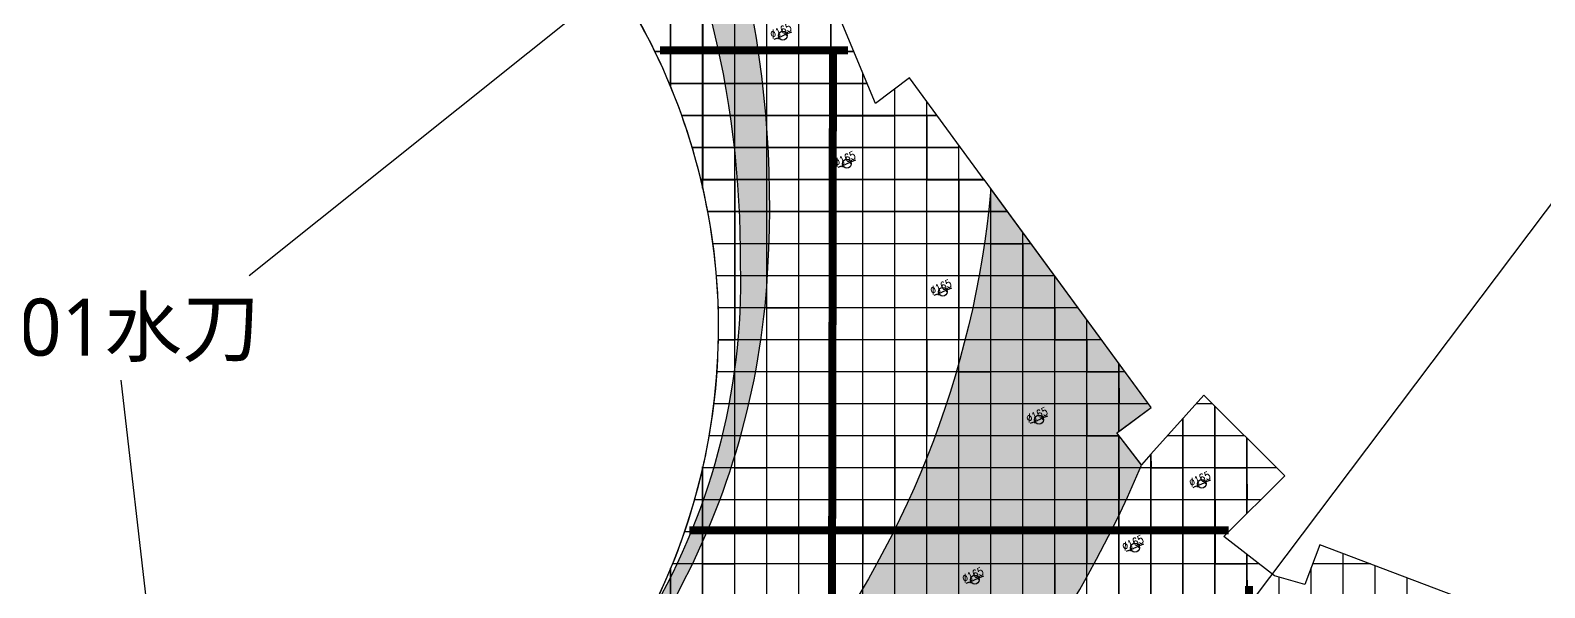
# Model space of a CAD drawing. Header units: millimetres. Extents: x -1989 to 265952, y -5690 to 142265.
# Drawn here: x 40051 to 68428, y 40481 to 50930 of the extents above; entities that cross this region are included whole.
import ezdxf
from ezdxf.enums import TextEntityAlignment as Align
from ezdxf.lldxf.tags import DXFTag

# ---------------------------------------------------------------- set-up
doc = ezdxf.new("R2010")
doc.units = ezdxf.units.MM
for name, color, linetype in [('d地面疏散指示开孔165mm', 91, 'Continuous'), ('F-地材填充', 8, 'Continuous'), ('F-地材造型线', 150, 'Continuous'), ('ST-01水刀', 111, 'Continuous'), ('ST-02整砖', 22, 'Continuous'), ('ST-02算量', 222, 'Continuous'), ('ST-12算量', 21, 'Continuous'), ('现场实际间隔柱定位', 6, 'Continuous')]:
    doc.layers.add(name, color=color, linetype=linetype)
doc.styles.get("Standard").update_dxf_attribs({"font": 'arial.ttf'})
doc.styles.add('YQ_DIM', font='romancs.shx', dxfattribs={"width": 0.8, "bigfont": '@by-01-hztxt.shx'})
doc.styles.add('黑体', font='Microsoft YaHei.ttf')
tags = doc.linetypes.add('EXP JT_LINE', pattern='A,0.5,-0.2,["EXP JT",Standard,S=0.12,R=0,X=-0.1,Y=-0.05],-0.5', length=1.199999999999999).pattern_tags.tags
tags[6] = DXFTag(74, 10)
doc.dimstyles.new('yq100', dxfattribs={"dimscale": 50, "dimtxt": 3, "dimasz": 1, "dimexe": 1.5, "dimexo": 3, "dimgap": 0.5, "dimtad": 1, "dimdec": 0, "dimrnd": 5, "dimdsep": 46, "dimtxsty": 'YQ_DIM', "dimblk": 'YQTICK', "dimcen": 0, "dimclrd": 256, "dimclre": 256, "dimclrt": 7, "dimadec": 1, "dimazin": 2, "dimtfac": 1, "dimtdec": 0, "dimtix": 1, "dimtmove": 2, "dimatfit": 2, "dimfxl": 1, "dimtolj": 1, "dimtzin": 0, "dimarcsym": 0})
doc.dimstyles.new('yq50', dxfattribs={"dimscale": 50, "dimtxt": 3, "dimasz": 1, "dimexe": 1.5, "dimexo": 3, "dimgap": 0.5, "dimtad": 1, "dimdec": 0, "dimdsep": 46, "dimtxsty": 'YQ_DIM', "dimblk": 'YQTICK', "dimcen": 0, "dimclrd": 256, "dimclre": 256, "dimclrt": 7, "dimadec": 1, "dimazin": 2, "dimtfac": 1, "dimtdec": 4, "dimtix": 1, "dimtmove": 2, "dimatfit": 2, "dimfxl": 1, "dimtolj": 1, "dimtzin": 0, "dimarcsym": 0})

# ---------------------------------------------------------------- blocks, each defined once
blk = doc.blocks.new('AWERAWE')
at = {"layer": 'F-地材填充', "color": 8, "linetype": 'Continuous'}
for p, q in [((-43467.27204211386, 433984.9296374794), (-43467.27204211386, 443081.8449859513)), ((-43465.27204211386, 433982.9296374794), (-43465.27204211386, 443079.8449859513)), ((-42867.27204211386, 432085.4310166749), (-42867.27204211386, 442906.5367454184)), ((-42865.27204211386, 432083.4310166749), (-42865.27204211386, 442904.5367454184)), ((-42267.27204211386, 408301.3930089514), (-42267.27204211386, 441582.0659995056)), ((-42265.27204211386, 408299.3930089514), (-42265.27204211386, 441580.0659995055)), ((-41667.27204211387, 408301.3930089514), (-41667.27204211387, 440257.5952535927)), ((-41665.27204211386, 408299.3930089514), (-41665.27204211386, 440255.5952535927)), ((-41067.27204211386, 408301.3930089514), (-41067.27204211386, 438933.1245076799)), ((-41065.27204211387, 408299.3930089514), (-41065.27204211387, 438931.1245076799)), ((-40467.27204211387, 410575.3963642371), (-40467.27204211387, 437608.6537617669)), ((-40465.27204211386, 410573.3963642371), (-40465.27204211386, 437606.653761767)), ((-40031.90442980284, 434647.8774516658), (-43763.86052498269, 434647.8774516658)), ((-40029.90442980284, 434645.8774516658), (-43761.86052498269, 434645.8774516658)), ((-39867.27204211387, 410462.4091104351), (-39867.27204211387, 434251.1591285542)), ((-39865.27204211387, 410460.409110435), (-39865.27204211387, 434249.1591285542)), ((-39782.91307533599, 434047.8774516658), (-43493.36199810809, 434047.8774516658)), ((-39780.91307533599, 434045.8774516657), (-43491.3619981081, 434045.8774516657)), ((-39267.27204211386, 409532.8581287418), (-39267.27204211386, 433946.5110963962)), ((-39265.27204211387, 409530.8581287418), (-39265.27204211387, 433944.5110963962)), ((-38667.27204211387, 409414.0286200024), (-38667.27204211387, 433710.3810336834)), ((-38665.27204211387, 409412.0286200024), (-38665.27204211387, 433708.3810336834)), ((-38474.65381203109, 433447.8774516658), (-43261.56392168758, 433447.8774516658)), ((-38472.65381203109, 433445.8774516658), (-43259.56392168758, 433445.8774516658)), ((-38067.27204211387, 432847.8774516658), (-43066.09890305172, 432847.8774516658)), ((-38067.27204211387, 432845.8774516658), (-43064.09890305172, 432845.8774516658)), ((-38067.27204211387, 409295.199111263), (-38067.27204211387, 432892.6902619278)), ((-38065.27204211387, 409293.1991112631), (-38065.27204211387, 432890.6902619277)), ((-37594.1253471519, 432247.8774516659), (-42905.11895592145, 432247.8774516659)), ((-37592.1253471519, 432245.8774516658), (-42903.11895592145, 432245.8774516658)), ((-37467.27204211387, 409176.3696025236), (-37467.27204211387, 432074.9994901719)), ((-37465.27204211387, 409174.3696025236), (-37465.27204211387, 432072.999490172)), ((-37153.8611147123, 431647.8774516658), (-42777.19541478962, 431647.8774516658)), ((-37151.8611147123, 431645.8774516658), (-42775.19541478961, 431645.8774516658)), ((-36867.27204211387, 409057.5400937842), (-36867.27204211387, 431257.3087184161)), ((-36865.27204211387, 409055.5400937842), (-36865.27204211387, 431255.3087184162)), ((-36713.5968822727, 431047.8774516658), (-42681.24891698485, 431047.8774516658)), ((-36711.5968822727, 431045.8774516658), (-42679.24891698485, 431045.8774516658)), ((-36273.33264983311, 430447.8774516658), (-42616.5006422117, 430447.8774516658)), ((-36271.33264983311, 430445.8774516658), (-42614.5006422117, 430445.8774516658)), ((-36267.27204211387, 414978.1545109224), (-36267.27204211387, 430439.6179466603)), ((-36265.27204211387, 414976.1545109224), (-36265.27204211387, 430437.6179466603)), ((-35833.06841739351, 429847.8774516659), (-42582.43929363731, 429847.8774516659)), ((-35831.06841739351, 429845.8774516658), (-42580.43929363732, 429845.8774516658)), ((-35667.27204211387, 416056.1443538135), (-35667.27204211387, 429621.9271749047)), ((-35665.27204211387, 416054.1443538135), (-35665.27204211387, 429619.9271749046)), ((-35392.80418495392, 429247.8774516658), (-42578.8003915065, 429247.8774516658)), ((-35390.80418495391, 429245.8774516658), (-42576.8003915065, 429245.8774516658)), ((-35067.27204211387, 427533.3344657875), (-35067.27204211387, 428804.2364031489)), ((-35065.27204211387, 427531.3344657875), (-35065.27204211387, 428802.2364031489)), ((-34952.53995251431, 428647.8774516658), (-42605.55586089811, 428647.8774516658)), ((-34950.53995251431, 428645.8774516658), (-42603.55586089811, 428645.8774516658)), ((-34512.27572007471, 428047.8774516658), (-42662.91293833417, 428047.8774516658)), ((-34510.27572007471, 428045.8774516659), (-42660.91293833418, 428045.8774516659)), ((-33315.44771143659, 428047.8774516658), (-33621.94953645494, 428047.8774516658)), ((-33313.44771143659, 428045.8774516659), (-33619.94953645494, 428045.8774516659)), ((-33267.27204211387, 417269.3882444131), (-33267.27204211387, 427999.7024885652)), ((-33265.27204211387, 417267.3882444131), (-33265.27204211387, 427997.7024885652)), ((-33867.27204211386, 417561.8040777388), (-33867.27204211386, 427773.4441355899)), ((-33865.27204211386, 417559.8040777388), (-33865.27204211386, 427771.4441355899)), ((-35062.64806112814, 427447.8774516658), (-42751.32229639257, 427447.8774516658)), ((-35060.64806112815, 427445.8774516658), (-42749.32229639258, 427445.8774516658)), ((-35067.27204211387, 416831.6185169514), (-35067.27204211387, 427453.9791997706)), ((-35065.27204211387, 416829.6185169514), (-35065.27204211387, 427451.9791997707)), ((-32715.43891572087, 427447.8774516658), (-34158.30388839763, 427447.8774516658)), ((-32713.43891572087, 427445.8774516658), (-34156.30388839763, 427445.8774516658)), ((-32667.27204211387, 425996.3319496497), (-32667.27204211387, 427399.7112841519)), ((-32665.27204211387, 425994.3319496497), (-32665.27204211387, 427397.711284152)), ((-34467.27204211387, 417485.3550105029), (-34467.27204211387, 427102.2460765157)), ((-34465.27204211387, 417483.355010503), (-34465.27204211387, 427100.2460765156)), ((-32115.43012000514, 426847.8774516657), (-42871.49614282315, 426847.8774516657)), ((-32113.43012000514, 426845.8774516658), (-42869.49614282314, 426845.8774516658)), ((-42867.27204211386, 408301.3930089514), (-42867.27204211386, 426866.5330001547)), ((-42865.27204211386, 408299.3930089514), (-42865.27204211386, 426864.5330001547)), ((-32414.01730518918, 426247.8774516658), (-43024.43803782269, 426247.8774516658)), ((-32412.01730518918, 426245.8774516658), (-43022.43803782269, 426245.8774516658)), ((-33018.09426517038, 425647.8774516658), (-43211.48747303631, 425647.8774516658)), ((-33016.09426517038, 425645.8774516658), (-43209.4874730363, 425645.8774516658)), ((-32667.27204211387, 416944.7604715634), (-32667.27204211387, 425221.1439317791)), ((-32665.27204211387, 416942.7604715634), (-32665.27204211387, 425219.1439317791)), ((-30867.27204211387, 418961.7389021557), (-30867.27204211387, 425242.8196272506)), ((-30865.27204211387, 418959.7389021557), (-30865.27204211387, 425240.8196272507)), ((-43467.27204211386, 411069.1110006083), (-43467.27204211386, 424967.0343793502)), ((-43465.27204211386, 411067.1110006083), (-43465.27204211386, 424965.0343793502)), ((-32445.82103906319, 425047.8774516658), (-43434.38414325862, 425047.8774516658)), ((-32443.82103906319, 425045.8774516657), (-43432.38414325861, 425045.8774516657)), ((-31467.27204211387, 417852.7764839488), (-31467.27204211387, 424971.6274184335)), ((-31465.27204211387, 417850.7764839488), (-31465.27204211387, 424969.6274184335)), ((-30353.48803189751, 425047.8774516658), (-31438.34092111517, 425047.8774516658)), ((-30351.48803189751, 425045.8774516657), (-31436.34092111518, 425045.8774516657)), ((-30267.27204211387, 420070.7013203626), (-30267.27204211387, 425015.165003858)), ((-30265.27204211387, 420068.7013203626), (-30265.27204211387, 425013.1650038581)), ((-32067.27204211387, 416620.1326987137), (-32067.27204211387, 424792.8588090543)), ((-32065.27204211387, 416618.1326987138), (-32065.27204211387, 424790.8588090543)), ((-29667.27204211387, 419767.223959085), (-29667.27204211387, 424787.5103804656)), ((-29665.27204211386, 419765.2239590849), (-29665.27204211386, 424785.5103804655))]:
    blk.add_line(p, q, dxfattribs=at)
blk = doc.blocks.new('YQTICK')
blk.add_line((-1, 1e-16), (1, 1e-16))
at = {"const_width": 0.4}
blk.add_lwpolyline([(0.5303300858899105, 0.5303300858899106), (-0.5303300858899106, -0.5303300858899105)], dxfattribs=at)
blk = doc.blocks.new('*D291')
at = {"layer": 'DEFPOINTS', "color": 0, "transparency": 16777216}
for p in [(60674.92647750348, 41198.55820898914), (60826.34795451346, 41264.1061784478)]:
    blk.add_point(p, dxfattribs=at)
at = {"layer": 'd地面疏散指示开孔165mm', "lineweight": -2, "transparency": 16777216}
for p, q in [((60629.04118143989, 41178.69518794107), (60583.15588537629, 41158.832166893)), ((60674.92647750348, 41198.55820898914), (60826.34795451346, 41264.1061784478)), ((60872.23325057705, 41283.96919949587), (60918.11854664065, 41303.83222054394))]:
    blk.add_line(p, q, dxfattribs=at)
at = {"layer": 'd地面疏散指示开孔165mm', "lineweight": -2, "transparency": 16777216, "xscale": 50, "yscale": 50, "zscale": 50}
for p, rotation in [((60674.92647750348, 41198.55820898914), 23.40702549862212), ((60826.34795451346, 41264.1061784478), 203.4070254986221)]:
    blk.add_blockref('YQTICK', p, dxfattribs=dict(at, rotation=rotation))
at = {"layer": 'd地面疏散指示开孔165mm', "color": 7, "transparency": 16777216, "insert": (60710.91117391233, 41323.10278584566), "char_height": 150, "attachment_point": 5, "rotation": 23.407025498622115, "style": 'YQ_DIM'}
blk.add_mtext('\\A1;∅165', dxfattribs=at)
blk = doc.blocks.new('*D292')
at = {"layer": 'DEFPOINTS', "color": 0, "transparency": 16777216}
for p in [(61926.92589973213, 42396.38321771193), (62078.34737674214, 42461.93118717056)]:
    blk.add_point(p, dxfattribs=at)
at = {"layer": 'd地面疏散指示开孔165mm', "lineweight": -2, "transparency": 16777216}
for p, q in [((61881.04060366853, 42376.52019666389), (61835.15530760493, 42356.65717561583)), ((61926.92589973213, 42396.38321771193), (62078.34737674214, 42461.93118717056)), ((62124.23267280573, 42481.79420821861), (62170.11796886935, 42501.65722926666))]:
    blk.add_line(p, q, dxfattribs=at)
at = {"layer": 'd地面疏散指示开孔165mm', "lineweight": -2, "transparency": 16777216, "xscale": 50, "yscale": 50, "zscale": 50}
for p, rotation in [((61926.92589973213, 42396.38321771193), 23.40702549860381), ((62078.34737674214, 42461.93118717056), 203.4070254986039)]:
    blk.add_blockref('YQTICK', p, dxfattribs=dict(at, rotation=rotation))
at = {"layer": 'd地面疏散指示开孔165mm', "color": 7, "transparency": 16777216, "insert": (61962.91059614102, 42520.92779456845), "char_height": 150, "attachment_point": 5, "rotation": 23.407025498603847, "style": 'YQ_DIM'}
blk.add_mtext('\\A1;∅165', dxfattribs=at)
blk = doc.blocks.new('*D293')
at = {"layer": 'DEFPOINTS', "color": 0, "transparency": 16777216}
for p in [(57674.92647750312, 40598.5565491192), (57826.34795451348, 40664.10451857799)]:
    blk.add_point(p, dxfattribs=at)
at = {"layer": 'd地面疏散指示开孔165mm', "lineweight": -2, "transparency": 16777216}
for p, q in [((57674.92647750312, 40598.5565491192), (57826.34795451348, 40664.10451857799)), ((57872.23325057707, 40683.96753962606), (57918.11854664067, 40703.83056067412)), ((57629.04118143952, 40578.69352807114), (57583.15588537592, 40558.83050702308))]:
    blk.add_line(p, q, dxfattribs=at)
at = {"layer": 'd地面疏散指示开孔165mm', "lineweight": -2, "transparency": 16777216, "xscale": 50, "yscale": 50, "zscale": 50}
for p, rotation in [((57674.92647750312, 40598.5565491192), 23.40702549861237), ((57826.34795451348, 40664.10451857799), 203.4070254986124)]:
    blk.add_blockref('YQTICK', p, dxfattribs=dict(at, rotation=rotation))
at = {"layer": 'd地面疏散指示开孔165mm', "color": 7, "transparency": 16777216, "insert": (57710.91117391218, 40723.1011259758), "char_height": 150, "attachment_point": 5, "rotation": 23.407025498612338, "style": 'YQ_DIM'}
blk.add_mtext('\\A1;∅165', dxfattribs=at)
blk = doc.blocks.new('*D294')
at = {"layer": 'DEFPOINTS', "color": 0, "transparency": 16777216}
for p in [(58876.92647750333, 43598.55654911929), (59028.34795451348, 43664.10451857799)]:
    blk.add_point(p, dxfattribs=at)
at = {"layer": 'd地面疏散指示开孔165mm', "lineweight": -2, "transparency": 16777216}
for p, q in [((59074.23325057708, 43683.96753962604), (59120.11854664068, 43703.8305606741)), ((58831.04118143974, 43578.69352807123), (58785.15588537613, 43558.83050702318)), ((58876.92647750333, 43598.55654911929), (59028.34795451348, 43664.10451857799))]:
    blk.add_line(p, q, dxfattribs=at)
at = {"layer": 'd地面疏散指示开孔165mm', "lineweight": -2, "transparency": 16777216, "xscale": 50, "yscale": 50, "zscale": 50}
for p, rotation in [((59028.34795451348, 43664.10451857799), 203.4070254986077), ((58876.92647750333, 43598.55654911929), 23.40702549860774)]:
    blk.add_blockref('YQTICK', p, dxfattribs=dict(at, rotation=rotation))
at = {"layer": 'd地面疏散指示开孔165mm', "color": 7, "transparency": 16777216, "insert": (58912.91117391229, 43723.10112597584), "char_height": 150, "attachment_point": 5, "rotation": 23.40702549860771, "style": 'YQ_DIM'}
blk.add_mtext('\\A1;∅165', dxfattribs=at)
blk = doc.blocks.new('*D189')
at = {"layer": 'DEFPOINTS', "color": 0, "transparency": 16777216}
for p in [(57074.92647750291, 45996.55654911921), (57226.34795451351, 46062.10451857792)]:
    blk.add_point(p, dxfattribs=at)
at = {"layer": 'd地面疏散指示开孔165mm', "lineweight": -2, "transparency": 16777216}
for p, q in [((57029.04118143929, 45976.69352807119), (56983.15588537567, 45956.83050702318)), ((57074.92647750291, 45996.55654911921), (57226.34795451351, 46062.10451857792)), ((57272.23325057713, 46081.96753962593), (57318.11854664075, 46101.83056067394))]:
    blk.add_line(p, q, dxfattribs=at)
at = {"layer": 'd地面疏散指示开孔165mm', "lineweight": -2, "transparency": 16777216, "xscale": 50, "yscale": 50, "zscale": 50}
for p, rotation in [((57074.92647750291, 45996.55654911921), 23.40702549855146), ((57226.34795451351, 46062.10451857792), 203.4070254985514)]:
    blk.add_blockref('YQTICK', p, dxfattribs=dict(at, rotation=rotation))
at = {"layer": 'd地面疏散指示开孔165mm', "color": 7, "transparency": 16777216, "insert": (57110.91117391219, 46121.10112597581), "char_height": 150, "attachment_point": 5, "rotation": 23.407025498551423, "style": 'YQ_DIM'}
blk.add_mtext('\\A1;∅165', dxfattribs=at)
blk = doc.blocks.new('*D190')
at = {"layer": 'DEFPOINTS', "color": 0, "transparency": 16777216}
for p in [(55276.92647750383, 48396.55654911953), (55428.34795451349, 48462.10451857796)]:
    blk.add_point(p, dxfattribs=at)
at = {"layer": 'd地面疏散指示开孔165mm', "lineweight": -2, "transparency": 16777216}
for p, q in [((55231.04118144023, 48376.69352807148), (55185.15588537661, 48356.83050702344)), ((55276.92647750383, 48396.55654911953), (55428.34795451349, 48462.10451857796)), ((55474.23325057708, 48481.96753962602), (55520.11854664069, 48501.83056067407))]:
    blk.add_line(p, q, dxfattribs=at)
at = {"layer": 'd地面疏散指示开孔165mm', "lineweight": -2, "transparency": 16777216, "xscale": 50, "yscale": 50, "zscale": 50}
for p, rotation in [((55276.92647750383, 48396.55654911953), 23.40702549859742), ((55428.34795451349, 48462.10451857796), 203.4070254985974)]:
    blk.add_blockref('YQTICK', p, dxfattribs=dict(at, rotation=rotation))
at = {"layer": 'd地面疏散指示开孔165mm', "color": 7, "transparency": 16777216, "insert": (55312.91117391256, 48521.10112597595), "char_height": 150, "attachment_point": 5, "rotation": 23.407025498597427, "style": 'YQ_DIM'}
blk.add_mtext('\\A1;∅165', dxfattribs=at)
blk = doc.blocks.new('*D191')
at = {"layer": 'DEFPOINTS', "color": 0, "transparency": 16777216}
for p in [(54076.92647750359, 50796.55654911941), (54228.34795451348, 50862.10451857798)]:
    blk.add_point(p, dxfattribs=at)
at = {"layer": 'd地面疏散指示开孔165mm', "lineweight": -2, "transparency": 16777216}
for p, q in [((54076.92647750359, 50796.55654911941), (54228.34795451348, 50862.10451857798)), ((54274.23325057708, 50881.96753962604), (54320.11854664069, 50901.83056067409)), ((54031.04118143999, 50776.69352807136), (53985.15588537639, 50756.83050702331))]:
    blk.add_line(p, q, dxfattribs=at)
at = {"layer": 'd地面疏散指示开孔165mm', "lineweight": -2, "transparency": 16777216, "xscale": 50, "yscale": 50, "zscale": 50}
for p, rotation in [((54076.92647750359, 50796.55654911941), 23.40702549860342), ((54228.34795451348, 50862.10451857798), 203.4070254986034)]:
    blk.add_blockref('YQTICK', p, dxfattribs=dict(at, rotation=rotation))
at = {"layer": 'd地面疏散指示开孔165mm', "color": 7, "transparency": 16777216, "insert": (54112.91117391242, 50921.10112597591), "char_height": 150, "attachment_point": 5, "rotation": 23.407025498603385, "style": 'YQ_DIM'}
blk.add_mtext('\\A1;∅165', dxfattribs=at)

msp = doc.modelspace()

# ---------------------------------------------------------------- hatches: boundary and pattern name
at = {"layer": 'F-地材填充'}
h = msp.add_hatch(dxfattribs=at)
h.set_pattern_fill('DOTS', color=8, scale=100, angle=90)
h.set_pattern_definition([(90, (172774.3431135126, 19437.04866558712), (-158.75, 79.37500000000001), [0, -158.75])])
edge = h.paths.add_edge_path()
edge.add_arc((40945.40325930379, 46229.05581261878), 12412.2633948366, -31.40704526120561, 1.4076632337627188, ccw=False)
edge.add_line((51539.10530533121, 39760.84434863614), (51827.03672846933, 39760.84434815621))
edge.add_arc((39489.19771964397, 47186.32268708859), 14399.99999894611, 328.9585386513774, 354.3215047600523)
edge.add_arc((33905.70289493018, 47637.36604403166), 20000.99292850868, 354.6183866136082, 387.570017900163)
edge.add_arc((70170.04929215334, 66767.18611590286), 21000.0000000002, 157.5293032521721, 208.0426916833229, ccw=False)
edge.add_line((50764.47154930853, 74793.61449136448), (50990.84151596939, 76882.42542908087))
edge.add_line((50990.84151596939, 76882.42542908087), (50149.97612255884, 76973.52487007566))
edge.add_arc((50150.19154219565, 76975.51323482621), 2.000000000281704, 175.2269030631615, 263.8166866059504, ccw=False)
edge.add_line((50148.19847811517, 76975.67965469396), (50179.00010617347, 77346.87511676064))
edge.add_line((50179.00010617347, 77346.87511676064), (50181.05467147045, 77371.79054937373))
edge.add_line((50181.05467147045, 77371.79054937373), (50211.45196962453, 77739.71145617662))
edge.add_arc((50213.44519069327, 77739.54692723753), 2.000000000297307, 120.95847494556841, 175.2812605511161, ccw=False)
edge.add_line((50212.41635727594, 77741.26200793545), (50383.92442706358, 77844.14534962786))
edge.add_line((50383.92442706358, 77844.14534962786), (51819.61446626499, 78705.37939560719))
edge.add_line((51819.61446626499, 78705.37939560719), (52125.13694586724, 78727.13754517361))
edge.add_line((52125.13694586724, 78727.13754517361), (52127.43198387479, 79325.78741567404))
edge.add_line((52127.43198387479, 79325.78741567404), (52652.9279822378, 79325.78741567404))
edge.add_line((52652.92798223791, 79325.78741567404), (52652.92818525121, 80004.37299918439))
edge.add_line((52652.9281852511, 80004.37299918439), (56284.89880325182, 80004.36371000603))
edge.add_line((56284.89880325194, 80004.36371000603), (56284.89880325194, 79654.3603398565))
edge.add_line((56284.89880325194, 79654.3603398565), (57484.89880325194, 79654.3603398565))
edge.add_line((57484.89880325194, 79654.3603398565), (57484.89880325194, 80004.38104888823))
edge.add_line((57484.89880325194, 80004.38104888823), (59084.89880319163, 80004.40416739744))
edge.add_line((59084.89880319163, 80004.40416739744), (59084.89880319163, 79654.36033985674))
edge.add_line((59084.89880319163, 79654.36033985674), (60284.89880319163, 79654.36033985674))
edge.add_line((60284.89880319163, 79654.36033985674), (60284.89880319163, 80004.42150627964))
edge.add_line((60284.89880319163, 80004.42150627964), (64434.89880323215, 80004.3603398551))
edge.add_line((64434.89880323215, 80004.3603398551), (59324.34698318693, 81370.96789496453))
edge.add_arc((58549.35064027007, 78472.79939253398), 3000.000000002517, 75.02888130333324, 101.5059852983357)
edge.add_line((57950.93974218043, 81412.51101054392), (51873.89216426402, 80175.46058812868))
edge.add_arc((52843.35632095372, 75270.07663689161), 5000.265238980857, 101.179452453018, 166.2373474802359)
edge.add_arc((75182.86111819642, 69798.84951204056), 28000.00003755097, 166.238229508546, 210.206895965258)
edge.add_arc((34954.49088303957, 46678.81503890725), 18400.00000003515, -0.45102510946480834, 29.39976543995931, ccw=False)
h = msp.add_hatch(dxfattribs=at)
h.set_pattern_fill('DOTS', color=8, scale=100, angle=90)
h.set_pattern_definition([(90, (485915.719726742, 389097.124641923), (-158.75, 79.37500000000001), [0, -158.75])])
edge = h.paths.add_edge_path()
edge.add_arc((42172.65238122005, 50603.44598935687), 20268.89548888072, 279.1980435217529, 337.2977404709335)
edge.add_line((60871.17202062151, 42780.81934390796), (60791.36118196536, 42886.13673924803))
edge.add_line((60791.36118196536, 42886.13673924803), (60413.07201983957, 43385.32243772296))
edge.add_line((60413.07201983957, 43385.32243772296), (61056.56315132304, 43860.28556044594))
edge.add_line((61056.56315132304, 43860.28556044594), (58051.63721600864, 47955.45257235478))
edge.add_arc((40140.58032393097, 49569.86674519439), 17983.66737105383, 289.5182357420218, 354.84955939081715, ccw=False)
edge.add_arc((41950.15385075661, 46289.27593565083), 14300.00000056509, 240.1678369083146, 287.0753377707748, ccw=False)
edge.add_arc((41156.04785876374, 44333.94934092389), 12212.04276212701, 161.3501030756015, 238.8360938426253, ccw=False)
edge.add_line((29585.25604329203, 48239.17214980852), (29712.13492558189, 48728.33053384864))
edge.add_arc((40919.19801422723, 43715.57422287101), 12277.05131153739, 155.9017265092258, 231.7554664509864)
edge.add_arc((42960.78583965814, 44832.5188459777), 14446.86980310849, 228.1360834519932, 279.7671279431232)
edge.add_arc((45414.3892588008, 30576.97457411271), 18.28827314242575, 95.66419406370647, 98.73373236750922, ccw=False)

# ---------------------------------------------------------------- linework, layer by layer
at = {"color": 11}
msp.add_lwpolyline([(50785.15163577118, 52346.30029392362), (51341.56978016046, 51306.40965447275, -0.5966799847539417), (40426.1983218659, 33516.19720483365, -0.4423251140425516), (29362.60045811374, 47133.23764460257, -0.0422278950370949), (29828.10217843976, 49077.43852057584, 0.0091626045872995), (30251.97676601334, 50389.95604406253, 0.0189755964158677), (31130.54630347414, 53700.63010565986, 0.0210069913798761), (31807.28096770754, 57431.40541365391)], format="xyb", close=True, dxfattribs=at)
at = {"layer": 'd地面疏散指示开孔165mm'}
for centre in [(54152.63721600853, 50829.33053384869), (55352.63721600853, 48429.3305338487), (57150.63721600853, 46029.3305338487), (58952.63721600853, 43631.3305338487), (62002.63663823719, 42429.15720244127), (60750.63721600852, 41231.33219371849), (57750.63721600853, 40631.33053384869)]:
    msp.add_circle(centre, 82.5, dxfattribs=at)
at = {"layer": 'F-地材造型线'}
msp.add_lwpolyline([(64450.09877639453, 80004.37299925247), (59324.34698318681, 81370.96789496441, 0.1160448945239262), (57950.93974218043, 81412.51101054392), (51873.89216426402, 80175.46058812882, 0.2917475158110966), (47986.65090510589, 76459.64166825011, 0.194238428806522), (50984.86198573085, 55711.37847966378, -0.130990220982562), (53353.92079525618, 46533.9740684808, -0.1441578806186591), (51539.10530533121, 39760.84434863614), (51827.03672846933, 39760.84434815616, 0.1111208250774786), (53818.53371375907, 45761.49640385414, 0.1447776208873288), (51635.50095995972, 56894.47027265144, -0.2218316184005305), (50680.24197113878, 74525.78955485413), (50942.34408475869, 76937.85509410781), (50167.54317556557, 77022.04289236179), (50268.92810910291, 77752.01441382643), (51812.43936018311, 78704.5452428355), (51849.04864545204, 78727.13754517361), (52125.14918679596, 78727.13754517361), (52127.44164806665, 79328.32179213807), (52649.63458007507, 79325.78741567404), (52652.9281852511, 80004.37299918431), (64450.09877639453, 80004.37299925247)], format="xyb", dxfattribs=at)
at = {"layer": 'F-地材造型线', "color": 1, "linetype": 'EXP JT_LINE', "ltscale": 1500, "const_width": 150}
for points in [[(51847.52629857781, 50554.38567161447), (55373.73966359315, 50554.38567161447)], [(55091.57735270463, 50554.38565557685), (55050.00425237431, 26378.05961329074)], [(52398.79130813424, 41554.38567161469), (62505.60676681521, 41554.38567161469)], [(62884.89609030579, 40512.73444315468), (62884.89609030532, 32956.16382119901)]]:
    msp.add_lwpolyline(points, dxfattribs=at)
at = {"layer": 'F-地材造型线'}
msp.add_lwpolyline([(45412.5842448514, 30595.17355373155, 0.2590820738813302), (60871.17202062186, 42780.81934390836), (60860.00624428145, 42795.55356423291), (60413.14518959625, 43385.22588381727), (60466.6714381726, 43424.7463259752), (61056.56315132304, 43860.28556044594), (58051.63721600864, 47955.45257235478, -0.2930429962638217), (46149.04696693122, 32619.62719784098, -0.2075792692701554), (34836.46148697977, 33884.22128161139, -0.35159679048953), (29585.25604329249, 48239.17214980847), (29718.58524861318, 48728.33053384864, 0.3437415223014255), (33319.46972674169, 34073.47285115175, 0.2291731411725794), (45411.61231691754, 30595.05078854787, -0.0133941883847302)], format="xyb", close=True, dxfattribs=at)
at = {"layer": 'ST-01水刀', "color": 241}
msp.add_line((73242.49417333098, 53902.78417648016), (28306.31989186656, -5689.841053661744), dxfattribs=at)
at = {"layer": 'ST-01水刀', "color": 111}
msp.add_lwpolyline([(50794.76678199592, 52328.33053384863, 0.0019623504796629), (51669.59611682782, 50701.05572407911, -0.1217137389179414), (52940.14717609531, 45130.33053384863), (53249.63721600876, 45128.33053384864), (53249.63721600876, 48126.33053384864), (52649.63721600876, 48126.33053384864), (52649.63721600876, 49926.33053384864), (52049.63721600876, 49926.33053384864), (52049.63721600876, 51126.33053384864), (51451.63721600876, 51126.33053384864), (51451.63721600876, 52326.33053384864), (50854.89266041006, 52328.33053384863), (50849.63721600864, 52328.33053384863), (50794.76678199592, 52328.33053384863)], format="xyb", dxfattribs=at)
for points in [[(55051.63721600876, 51726.33053384863), (55056.31232836403, 49328.33053384864), (56249.63721600876, 49328.33053384864), (56849.63721600876, 49330.02749522033), (56849.63721600876, 48126.33053384864), (57924.7839109707, 48128.33053384864), (56524.52553302378, 50036.62779004991), (55888.60658963458, 49560.58184512439), (55185.79535448624, 51254.16169648882)], [(72419.49094066655, 38175.95968567466), (64217.09245389726, 41288.14958304292), (63932.68596862027, 40538.57600257787), (63363.43550314524, 40701.15860312347), (62415.07523874662, 41443.16944357156), (63555.70795654846, 42576.1039469871), (62041.62614108252, 44090.16356705632), (61049.63721600876, 42984.69915869846)], [(61049.63721600876, 42984.69915869846), (61051.63721600876, 42728.33053384863), (61651.63721600876, 42728.33053384863), (61651.63721600876, 43332.43160230495), (62249.63721600876, 43326.33053384864), (62249.63721600876, 42728.33053384863), (62849.63721600876, 42726.33053384864), (62851.63721600876, 42126.33053384863), (62251.63721600876, 42126.33053384863), (62251.63721600876, 40928.33053384864), (62849.63721600876, 40926.33053384863), (62851.63721600876, 40326.33053384864), (64049.63721600876, 40330.32386718192), (64051.63721600876, 40330.33053384864), (64651.63721600876, 40330.33053384864), (64651.63721600876, 40328.33053384863), (66449.63721600876, 40326.33053384864), (66448.96980777747, 39726.33053384864), (68249.63721600876, 39726.33053384864), (68251.63721600876, 39128.33053384864), (69449.63721600853, 39126.33053384864)]]:
    msp.add_lwpolyline(points, dxfattribs=at)
at = {"layer": 'ST-02整砖', "color": 22}
for points in [[(56249.63721600853, 40330.33053384864), (56249.63721600853, 41528.33053384863), (56851.63721600853, 41528.33053384863), (56851.63721600853, 42728.33053384863), (57449.63721600853, 42728.33053384863), (57449.63721600853, 43925.43820331342), (57449.63721600853, 44530.33053384864), (58051.63721600853, 44530.33053384864), (58051.63721600853, 46930.33053384864), (58651.63721600853, 46930.33053384864)], [(58651.63721600853, 46930.33053384864), (58651.63721600853, 45728.33053384863), (59249.63721600853, 45730.33053384864), (59249.63721600853, 45130.33053384863), (59849.63721600853, 45130.33053384863), (59851.63721600853, 44528.33053384863), (60449.63721600852, 44528.33053384863), (60451.63721600853, 43928.33053384864), (59851.63721600853, 43928.33053384864), (59851.63721600853, 43328.33053384864), (60449.63721600852, 43328.33053384864), (60451.63721600853, 42128.33053384864), (59851.63721600853, 42128.33053384864), (59851.63721600853, 41530.33053384864), (59851.63721600853, 40930.33053384863), (59251.63721600853, 40928.33053384864), (59249.63721600853, 39730.33053384864)]]:
    msp.add_lwpolyline(points, dxfattribs=at)
at = {"layer": 'ST-02算量', "color": 200}
msp.add_lwpolyline([(52651.63588356369, 51128.33053384863), (52651.63588356369, 48128.33053384864), (53251.63721600876, 48128.33053384864), (53251.89966742138, 45125.98447688764), (52940.04704794931, 45128.33053384864), (52936.41157937041, 44982.68349616348), (52930.80092042047, 44834.2660473746, -0.0064181980116624), (52913.49323358319, 44530.33053384864, -0.1065515872787845), (51522.71717314168, 39730.33053384864), (52049.63721600876, 39727.33053384864), (52648.82704125324, 39728.33053384858), (52650.44739076405, 40326.33053384858), (52649.63721600876, 40326.33053384864), (52649.63721600876, 40926.33053384863), (53249.63721600876, 40926.33053384863), (53249.63721600876, 42126.33053384863), (53249.63721600876, 42726.33053384864), (53849.63721600876, 42728.33053384863), (53851.63721600876, 45730.33053384857), (54449.63721600876, 45730.33053384857), (54449.63721600876, 49328.33053384864), (53851.63721600876, 49328.33053384864), (53849.63721600876, 52926.33053384864)], format="xyb", dxfattribs=at)
msp.add_lwpolyline([(60449.63721600876, 40330.33219371843), (60449.63721600876, 41530.3380040437), (61049.63721600876, 41530.33219371843), (61049.63721600876, 42730.33219371844), (61049.63721600853, 42986.70081856826), (60871.17202062151, 42782.82100377776), (60413.14518959625, 43387.22754368706), (61056.56315134608, 43862.2872203328), (57924.78391097058, 48130.33219371844), (57451.63721600876, 48128.33219371843), (57449.63721600876, 47528.33219371844), (57451.63721600876, 45128.33219371843), (56851.63721600877, 45128.33219371843), (56851.63721600877, 43328.33219371844), (56251.63721600876, 43328.33219371844), (56251.63958763916, 42128.33219371844), (55651.63721600876, 42128.33219371844), (55651.63721600876, 40928.33219371843), (55051.63721600876, 40928.33219371843), (55051.63721600876, 39728.33219371844)], dxfattribs=at)
at = {"layer": '现场实际间隔柱定位', "const_width": 2}
msp.add_lwpolyline([(55185.79535448624, 51254.16169648882), (55888.60658963458, 49560.58184512439), (56529.02108447932, 50030.50117181803), (61056.56315134608, 43860.285560463), (60413.07201983957, 43385.32243772296), (60871.17202062151, 42780.81934390796), (62041.62614108263, 44090.16356705632), (63555.70795654846, 42576.1039469871), (62415.07523874662, 41443.16944357156), (63369.69136758244, 40696.26392395669), (63932.68596862038, 40538.57600257787), (64217.09245389726, 41288.14958304292), (72419.490940667, 38175.95968567449)], dxfattribs=at)

# ---------------------------------------------------------------- block references
at = {"layer": 'ST-01水刀'}
msp.add_blockref('AWERAWE', (95516.90925812247, -384117.5469178173), dxfattribs=at)

# ---------------------------------------------------------------- texts
at = {"color": 122, "ltscale": 5000, "style": '黑体'}
msp.add_text('ST-01水刀', height=1069.01983612351, dxfattribs=at).set_placement((41104.13085158044, 45380.6879286034), align=Align.MIDDLE)

# ---------------------------------------------------------------- dimensions: what is measured, and where the dimension line sits
at = {"layer": 'd地面疏散指示开孔165mm'}
for p1, p2, picture, middle in [((54076.92647750359, 50796.55654911941), (54228.34795451348, 50862.10451857798), '*D191', (54112.91117391242, 50921.10112597591)), ((55276.92647750383, 48396.55654911953), (55428.34795451349, 48462.10451857796), '*D190', (55312.91117391256, 48521.10112597595)), ((57074.92647750291, 45996.55654911921), (57226.34795451351, 46062.10451857792), '*D189', (57110.91117391219, 46121.10112597581)), ((58876.92647750333, 43598.55654911929), (59028.34795451348, 43664.10451857799), '*D294', (58912.91117391229, 43723.10112597584)), ((61926.92589973213, 42396.38321771193), (62078.34737674214, 42461.93118717056), '*D292', (61962.91059614102, 42520.92779456845)), ((60674.92647750348, 41198.55820898914), (60826.34795451346, 41264.1061784478), '*D291', (60710.91117391233, 41323.10278584566)), ((57674.92647750312, 40598.5565491192), (57826.34795451348, 40664.10451857799), '*D293', (57710.91117391218, 40723.1011259758))]:
    dim = msp.add_diameter_dim_2p(p1=p1, p2=p2, dimstyle='yq50', override={"dimzin": 0}, dxfattribs=at)
    dim.commit()
    dim.dimension.update_dxf_attribs({"geometry": picture, "text_midpoint": middle})

# ---------------------------------------------------------------- leaders
at = {"layer": 'ST-12算量', "color": 122}
for points in [[(51208.87643214446, 51970.55545617445), (44149.4661830182, 46324.53819038779)], [(43015.51702972528, 33393.95721843108), (41755.90910617474, 44371.28343981751)]]:
    msp.add_leader(points, dimstyle='yq100', override={"dimasz": 10, "dimtad": 0, "dimzin": 0, "dimfxl": 6, "dimfxlon": 1}, dxfattribs=at)

doc.saveas('drawing.dxf')
